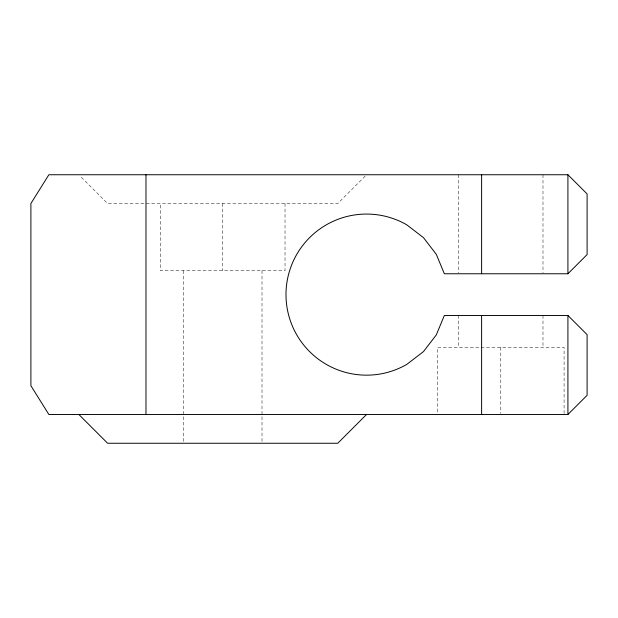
<?xml version="1.0" encoding="UTF-8"?>
<svg xmlns="http://www.w3.org/2000/svg" width="618" height="618" viewBox="0 0 618 618"><rect width="100%" height="100%" fill="white"/><g stroke="black" fill="none" stroke-linecap="round" stroke-linejoin="round"><path stroke-width="0.46" stroke-dasharray="3.09 2.32" d="M365.199 176.084L337.768 203.515L107.617 203.515L80.185 176.084M564.087 413.527L564.087 347.362L437.498 347.362L437.498 413.527M542.99 174.747L542.99 272.808M542.99 315.466L542.99 347.362M500.796 347.362L500.796 413.527M458.602 174.747L458.602 272.808M458.602 315.466L458.602 347.362M285.029 203.515L285.029 270.638L160.363 270.638L160.363 203.515M262.009 270.638L262.009 443.253M222.696 203.515L222.696 270.638M183.376 270.638L183.376 443.253"/><path stroke-width="0.93" d="M366.536 414.485L337.768 443.253L107.617 443.253L78.849 414.485M567.919 273.766L587.1 254.585L587.1 193.921L567.919 174.747L48.868 174.747L30.9 203.515L30.9 385.717L48.868 414.485L567.919 414.485L587.1 395.304L587.1 334.647L567.919 315.466L444.35 315.466L436.3 334.894L423.5 351.572L406.814 364.373A80.556 80.556 0 0 1 285.987 294.616A80.556 80.556 0 0 1 406.814 224.852L423.5 237.66L436.3 254.338L444.35 273.766L567.919 273.766L567.919 174.747M567.919 315.466L567.919 414.485M481.615 174.747L481.615 273.766M481.615 315.466L481.615 414.485M145.979 174.747L145.979 414.485"/></g></svg>
